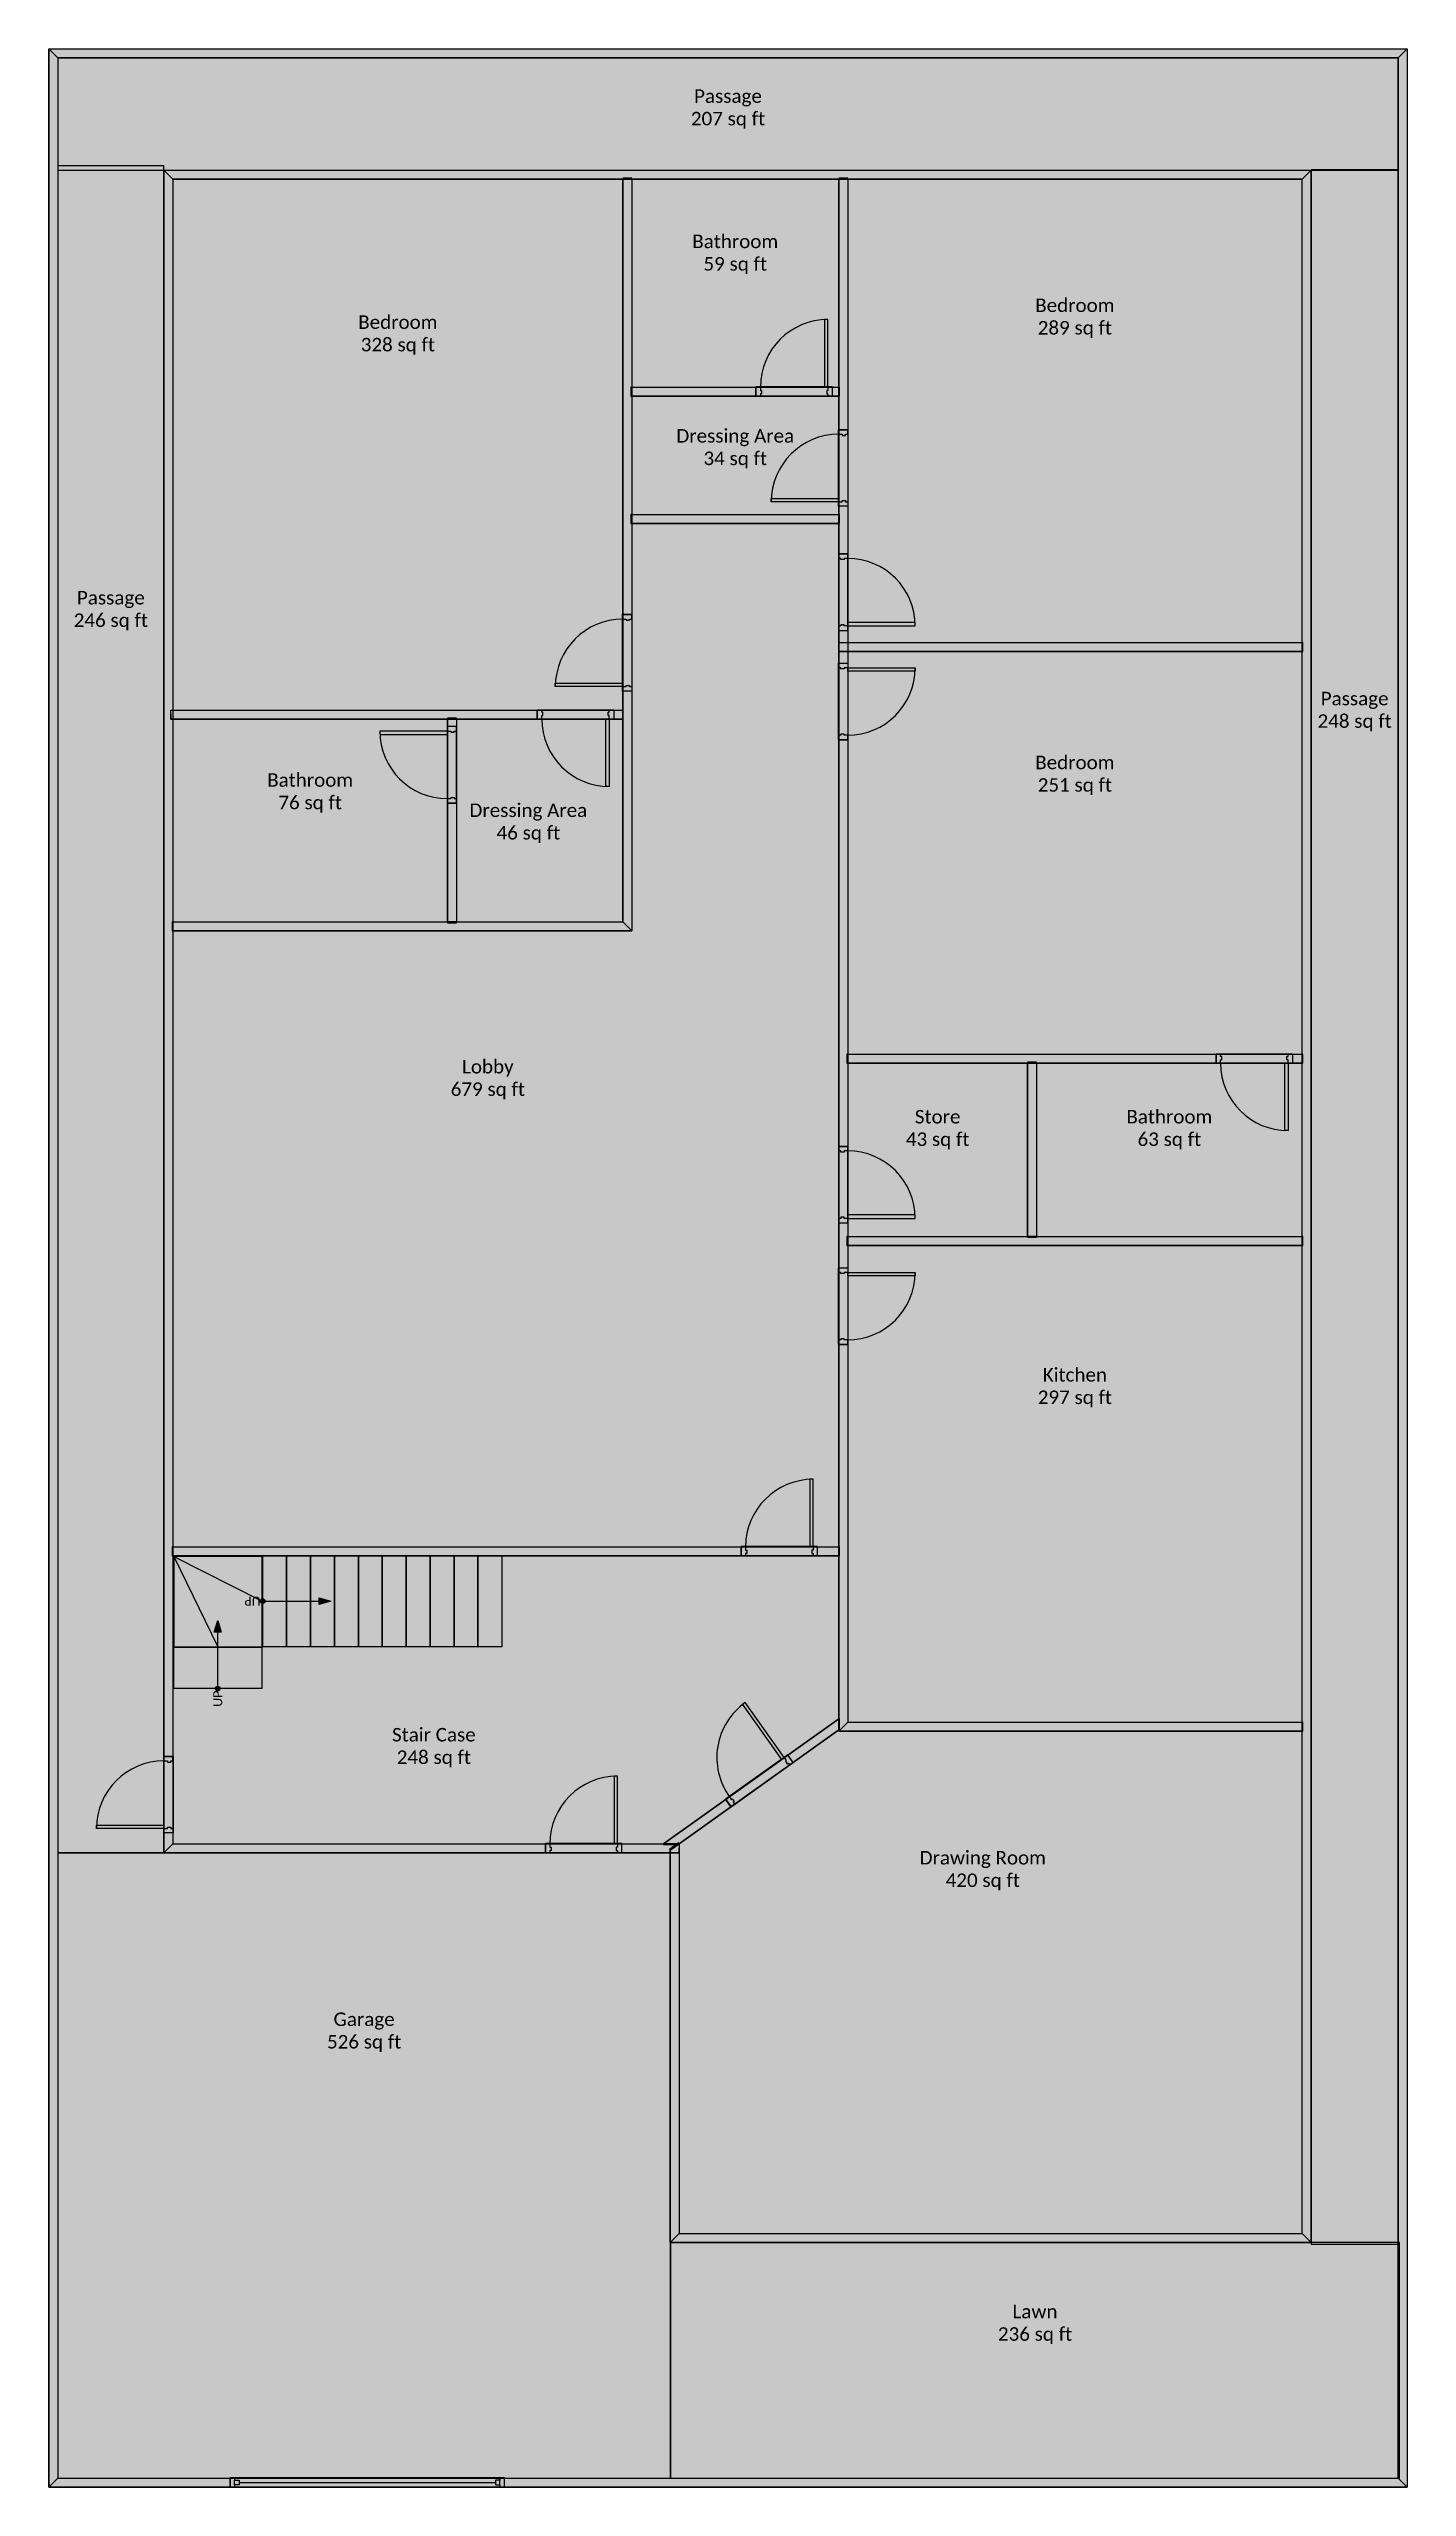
# Model space of a CAD drawing. Extents: x 0 to 50.4, y 0.2 to 90.5.
import ezdxf

# ---------------------------------------------------------------- set-up
doc = ezdxf.new("R2010")
doc.units = 0
doc.header["$MEASUREMENT"] = 0
for name, color, linetype in [('BUILDING_ENVELOPE', 7, 'CONTINUOUS'), ('LANDING', 7, 'CONTINUOUS'), ('SPACE', 7, 'CONTINUOUS'), ('STAIR', 7, 'CONTINUOUS')]:
    doc.layers.add(name, color=color, linetype=linetype)
doc.styles.get("Standard").update_dxf_attribs({"font": 'txt.shx'})

msp = doc.modelspace()

# ---------------------------------------------------------------- hatches: boundary and pattern name
at = {"layer": 'BUILDING_ENVELOPE'}
for points in [[(0.357, 90.167), (0.357, 0.5), (0.024, 0.167), (0.024, 90.5)], [(0.024, 90.5), (50.357, 90.5), (50.024, 90.167), (0.357, 90.167)], [(50.357, 90.5), (50.357, 0.167), (50.024, 0.5), (50.024, 90.167)], [(4.625, 85.668), (4.625, 24.001), (4.292, 23.668), (4.292, 86.001)], [(4.292, 86.001), (46.792, 86.001), (46.458, 85.668), (4.625, 85.668)], [(46.458, 9.564), (46.458, 85.668), (46.792, 86.001), (46.792, 9.23)], [(21.292, 85.668), (21.625, 85.668), (21.625, 85.701), (21.292, 85.701)], [(21.625, 85.668), (21.625, 57.818), (21.292, 58.151), (21.292, 85.668)], [(29.292, 85.668), (29.625, 85.668), (29.625, 85.701), (29.292, 85.701)], [(29.625, 85.668), (29.625, 28.501), (29.292, 28.168), (29.292, 85.668)], [(28.767, 80.468), (28.767, 77.968), (28.892, 77.968), (28.892, 80.468)], [(21.625, 77.635), (21.625, 77.968), (21.592, 77.968), (21.592, 77.635)], [(21.625, 77.968), (29.292, 77.968), (29.292, 77.635), (21.625, 77.635)], [(29.292, 77.968), (29.292, 77.635), (29.325, 77.635), (29.325, 77.968)], [(21.625, 72.918), (21.625, 73.251), (21.592, 73.251), (21.592, 72.918)], [(21.625, 73.251), (29.292, 73.251), (29.292, 72.918), (21.625, 72.918)], [(26.792, 73.843), (29.292, 73.843), (29.292, 73.718), (26.792, 73.718)], [(29.292, 73.251), (29.292, 72.918), (29.325, 72.918), (29.325, 73.251)], [(32.125, 69.243), (29.625, 69.243), (29.625, 69.118), (32.125, 69.118)], [(29.292, 68.501), (46.458, 68.501), (46.458, 68.168), (29.292, 68.168), (29.292, 68.335)], [(46.458, 68.501), (46.458, 68.168), (46.492, 68.168), (46.492, 68.501)], [(18.792, 66.993), (21.292, 66.993), (21.292, 66.868), (18.792, 66.868)], [(32.125, 67.443), (29.625, 67.443), (29.625, 67.568), (32.125, 67.568)], [(4.542, 66.001), (21.292, 66.001), (21.292, 65.835), (21.292, 65.668), (4.542, 65.668), (4.542, 65.835)], [(12.292, 65.093), (14.792, 65.093), (14.792, 65.218), (12.292, 65.218)], [(14.792, 65.668), (15.125, 65.668), (15.125, 65.701), (14.792, 65.701)], [(15.125, 65.668), (15.125, 58.151), (14.792, 58.151), (14.792, 65.668)], [(20.667, 63.168), (20.667, 65.668), (20.792, 65.668), (20.792, 63.168)], [(4.625, 57.818), (4.625, 58.151), (4.592, 58.151), (4.592, 57.818)], [(4.625, 58.151), (21.292, 58.151), (21.625, 57.818), (4.625, 57.818)], [(15.125, 58.151), (14.792, 58.151), (14.792, 58.118), (15.125, 58.118)], [(29.625, 52.918), (29.625, 53.251), (29.592, 53.251), (29.592, 52.918)], [(29.625, 53.251), (46.458, 53.251), (46.458, 52.918), (29.625, 52.918)], [(36.292, 52.918), (36.625, 52.918), (36.625, 52.951), (36.292, 52.951)], [(36.625, 52.918), (36.625, 46.501), (36.292, 46.501), (36.292, 52.918)], [(45.817, 50.418), (45.817, 52.918), (45.942, 52.918), (45.942, 50.418)], [(46.458, 53.251), (46.458, 52.918), (46.492, 52.918), (46.492, 53.251)], [(32.125, 47.293), (29.625, 47.293), (29.625, 47.168), (32.125, 47.168)], [(29.625, 46.168), (29.625, 46.501), (29.592, 46.501), (29.592, 46.168)], [(29.625, 46.501), (46.458, 46.501), (46.458, 46.168), (29.625, 46.168)], [(36.625, 46.501), (36.292, 46.501), (36.292, 46.468), (36.625, 46.468)], [(46.458, 46.501), (46.458, 46.168), (46.492, 46.168), (46.492, 46.501)], [(32.125, 45.043), (29.625, 45.043), (29.625, 45.168), (32.125, 45.168)], [(28.217, 37.501), (28.217, 35.001), (28.342, 35.001), (28.342, 37.501)], [(4.625, 34.668), (4.625, 35.001), (4.592, 35.001), (4.592, 34.668)], [(4.625, 35.001), (29.292, 35.001), (29.292, 34.668), (4.625, 34.668)], [(29.292, 35.001), (29.292, 34.668), (29.325, 34.668), (29.325, 35.001)], [(25.724, 29.153), (27.175, 27.117), (27.277, 27.19), (25.826, 29.226)], [(22.801, 24.001), (29.292, 28.625), (29.292, 28.216), (23.376, 24.001)], [(29.292, 28.625), (29.292, 28.216), (29.325, 28.216), (29.325, 28.625)], [(29.625, 28.501), (46.458, 28.501), (46.458, 28.168), (29.292, 28.168)], [(46.458, 28.501), (46.458, 28.168), (46.492, 28.168), (46.492, 28.501)], [(20.967, 26.501), (20.967, 24.001), (21.092, 24.001), (21.092, 26.501)], [(1.792, 24.693), (4.292, 24.693), (4.292, 24.568), (1.792, 24.568)], [(4.625, 24.001), (23.375, 24.001), (23.375, 23.835), (23.375, 23.668), (4.292, 23.668)], [(23.376, 24.001), (22.801, 24.001), (22.801, 23.968), (23.376, 23.968)], [(23.042, 23.764), (23.375, 24.001), (23.356, 24.028), (23.022, 23.791)], [(23.375, 24.001), (23.375, 9.564), (23.042, 9.23), (23.042, 23.764)], [(23.375, 9.564), (46.458, 9.564), (46.792, 9.23), (23.042, 9.23)], [(0.357, 0.5), (50.024, 0.5), (50.357, 0.167), (0.024, 0.167)]]:
    msp.add_hatch(color=7, dxfattribs=at).paths.add_polyline_path(points)
h = msp.add_hatch(color=7, dxfattribs=at)
h.paths.add_polyline_path([(29.058, 77.635), (29.058, 77.968), (28.892, 77.968), (28.892, 77.843), (28.892, 77.718), (28.892, 77.635)])
h.paths.add_polyline_path([(26.225, 77.635), (26.225, 77.968), (26.392, 77.968), (26.392, 77.843), (26.392, 77.718), (26.392, 77.635)])
h = msp.add_hatch(color=7, dxfattribs=at)
h.paths.add_polyline_path([(28.892, 77.843), (28.85, 77.843), (28.85, 77.718), (28.892, 77.718)])
h.paths.add_polyline_path([(26.392, 77.843), (26.433, 77.843), (26.433, 77.718), (26.392, 77.718)])
h = msp.add_hatch(color=7, dxfattribs=at)
h.paths.add_polyline_path([(29.625, 73.551), (29.292, 73.551), (29.292, 73.718), (29.417, 73.718), (29.542, 73.718), (29.625, 73.718)])
h.paths.add_polyline_path([(29.625, 76.385), (29.292, 76.385), (29.292, 76.218), (29.417, 76.218), (29.542, 76.218), (29.625, 76.218)])
h = msp.add_hatch(color=7, dxfattribs=at)
h.paths.add_polyline_path([(29.417, 73.718), (29.417, 73.76), (29.542, 73.76), (29.542, 73.718)])
h.paths.add_polyline_path([(29.417, 76.218), (29.417, 76.176), (29.542, 76.176), (29.542, 76.218)])
h = msp.add_hatch(color=7, dxfattribs=at)
h.paths.add_polyline_path([(29.292, 68.951), (29.625, 68.951), (29.625, 69.118), (29.5, 69.118), (29.375, 69.118), (29.292, 69.118)])
h.paths.add_polyline_path([(29.292, 71.785), (29.625, 71.785), (29.625, 71.618), (29.5, 71.618), (29.375, 71.618), (29.292, 71.618)])
h = msp.add_hatch(color=7, dxfattribs=at)
h.paths.add_polyline_path([(29.5, 69.118), (29.5, 69.16), (29.375, 69.16), (29.375, 69.118)])
h.paths.add_polyline_path([(29.5, 71.618), (29.5, 71.576), (29.375, 71.576), (29.375, 71.618)])
h = msp.add_hatch(color=7, dxfattribs=at)
h.paths.add_polyline_path([(21.625, 66.701), (21.292, 66.701), (21.292, 66.868), (21.417, 66.868), (21.542, 66.868), (21.625, 66.868)])
h.paths.add_polyline_path([(21.625, 69.535), (21.292, 69.535), (21.292, 69.368), (21.417, 69.368), (21.542, 69.368), (21.625, 69.368)])
h = msp.add_hatch(color=7, dxfattribs=at)
h.paths.add_polyline_path([(21.417, 66.868), (21.417, 66.91), (21.542, 66.91), (21.542, 66.868)])
h.paths.add_polyline_path([(21.417, 69.368), (21.417, 69.326), (21.542, 69.326), (21.542, 69.368)])
h = msp.add_hatch(color=7, dxfattribs=at)
h.paths.add_polyline_path([(29.292, 67.735), (29.625, 67.735), (29.625, 67.568), (29.5, 67.568), (29.375, 67.568), (29.292, 67.568)])
h.paths.add_polyline_path([(29.292, 64.901), (29.625, 64.901), (29.625, 65.068), (29.5, 65.068), (29.375, 65.068), (29.292, 65.068)])
h = msp.add_hatch(color=7, dxfattribs=at)
h.paths.add_polyline_path([(29.5, 67.568), (29.5, 67.526), (29.375, 67.526), (29.375, 67.568)])
h.paths.add_polyline_path([(29.5, 65.068), (29.5, 65.11), (29.375, 65.11), (29.375, 65.068)])
h = msp.add_hatch(color=7, dxfattribs=at)
h.paths.add_polyline_path([(20.958, 66.001), (20.958, 65.668), (20.792, 65.668), (20.792, 65.793), (20.792, 65.918), (20.792, 66.001)])
h.paths.add_polyline_path([(18.125, 66.001), (18.125, 65.668), (18.292, 65.668), (18.292, 65.793), (18.292, 65.918), (18.292, 66.001)])
h = msp.add_hatch(color=7, dxfattribs=at)
h.paths.add_polyline_path([(15.125, 65.385), (14.792, 65.385), (14.792, 65.218), (14.917, 65.218), (15.042, 65.218), (15.125, 65.218)])
h.paths.add_polyline_path([(15.125, 62.551), (14.792, 62.551), (14.792, 62.718), (14.917, 62.718), (15.042, 62.718), (15.125, 62.718)])
h = msp.add_hatch(color=7, dxfattribs=at)
h.paths.add_polyline_path([(14.917, 65.218), (14.917, 65.176), (15.042, 65.176), (15.042, 65.218)])
h.paths.add_polyline_path([(14.917, 62.718), (14.917, 62.76), (15.042, 62.76), (15.042, 62.718)])
h = msp.add_hatch(color=7, dxfattribs=at)
h.paths.add_polyline_path([(20.792, 65.793), (20.75, 65.793), (20.75, 65.918), (20.792, 65.918)])
h.paths.add_polyline_path([(18.292, 65.793), (18.333, 65.793), (18.333, 65.918), (18.292, 65.918)])
h = msp.add_hatch(color=7, dxfattribs=at)
h.paths.add_polyline_path([(46.108, 53.251), (46.108, 52.918), (45.942, 52.918), (45.942, 53.043), (45.942, 53.168), (45.942, 53.251)])
h.paths.add_polyline_path([(43.275, 53.251), (43.275, 52.918), (43.442, 52.918), (43.442, 53.043), (43.442, 53.168), (43.442, 53.251)])
h = msp.add_hatch(color=7, dxfattribs=at)
h.paths.add_polyline_path([(45.942, 53.043), (45.9, 53.043), (45.9, 53.168), (45.942, 53.168)])
h.paths.add_polyline_path([(43.442, 53.043), (43.483, 53.043), (43.483, 53.168), (43.442, 53.168)])
h = msp.add_hatch(color=7, dxfattribs=at)
h.paths.add_polyline_path([(29.292, 47.001), (29.625, 47.001), (29.625, 47.168), (29.5, 47.168), (29.375, 47.168), (29.292, 47.168)])
h.paths.add_polyline_path([(29.292, 49.835), (29.625, 49.835), (29.625, 49.668), (29.5, 49.668), (29.375, 49.668), (29.292, 49.668)])
h = msp.add_hatch(color=7, dxfattribs=at)
h.paths.add_polyline_path([(29.5, 47.168), (29.5, 47.21), (29.375, 47.21), (29.375, 47.168)])
h.paths.add_polyline_path([(29.5, 49.668), (29.5, 49.626), (29.375, 49.626), (29.375, 49.668)])
h = msp.add_hatch(color=7, dxfattribs=at)
h.paths.add_polyline_path([(29.292, 45.335), (29.625, 45.335), (29.625, 45.168), (29.5, 45.168), (29.375, 45.168), (29.292, 45.168)])
h.paths.add_polyline_path([(29.292, 42.501), (29.625, 42.501), (29.625, 42.668), (29.5, 42.668), (29.375, 42.668), (29.292, 42.668)])
h = msp.add_hatch(color=7, dxfattribs=at)
h.paths.add_polyline_path([(29.5, 45.168), (29.5, 45.126), (29.375, 45.126), (29.375, 45.168)])
h.paths.add_polyline_path([(29.5, 42.668), (29.5, 42.71), (29.375, 42.71), (29.375, 42.668)])
h = msp.add_hatch(color=134, dxfattribs=at)
h.paths.add_polyline_path([(7.952, 34.681), (8.837, 34.681), (8.837, 31.293), (7.952, 31.293)])
h.paths.add_polyline_path([(8.837, 34.681), (9.723, 34.681), (9.723, 31.293), (8.837, 31.293)])
h.paths.add_polyline_path([(9.723, 34.681), (10.609, 34.681), (10.609, 31.293), (9.723, 31.293)])
h.paths.add_polyline_path([(10.609, 34.681), (11.495, 34.681), (11.495, 31.293), (10.609, 31.293)])
h.paths.add_polyline_path([(11.495, 34.681), (12.381, 34.681), (12.381, 31.293), (11.495, 31.293)])
h.paths.add_polyline_path([(12.381, 34.681), (13.267, 34.681), (13.267, 31.293), (12.381, 31.293)])
h.paths.add_polyline_path([(13.267, 34.681), (14.153, 34.681), (14.153, 31.293), (13.267, 31.293)])
h.paths.add_polyline_path([(14.153, 34.681), (15.039, 34.681), (15.039, 31.293), (14.153, 31.293)])
h.paths.add_polyline_path([(15.039, 34.681), (15.924, 34.681), (15.924, 31.293), (15.039, 31.293)])
h.paths.add_polyline_path([(15.924, 34.681), (16.81, 34.681), (16.81, 31.293), (15.924, 31.293)])
edge = h.paths.add_edge_path(flags=0)
edge = h.paths.add_edge_path(flags=0)
edge = h.paths.add_edge_path(flags=0)
edge = h.paths.add_edge_path(flags=0)
edge = h.paths.add_edge_path(flags=0)
edge = h.paths.add_edge_path(flags=0)
edge = h.paths.add_edge_path(flags=0)
edge = h.paths.add_edge_path(flags=0)
edge = h.paths.add_edge_path(flags=0)
edge = h.paths.add_edge_path(flags=0)
edge = h.paths.add_edge_path(flags=0)
edge = h.paths.add_edge_path(flags=0)
edge = h.paths.add_edge_path(flags=0)
edge = h.paths.add_edge_path(flags=0)
edge = h.paths.add_edge_path(flags=0)
edge = h.paths.add_edge_path(flags=0)
edge = h.paths.add_edge_path(flags=0)
edge = h.paths.add_edge_path(flags=0)
edge = h.paths.add_edge_path(flags=0)
edge = h.paths.add_edge_path(flags=0)
edge = h.paths.add_edge_path(flags=0)
edge = h.paths.add_edge_path(flags=0)
edge = h.paths.add_edge_path(flags=0)
h = msp.add_hatch(color=7, dxfattribs=at)
h.paths.add_polyline_path([(28.508, 34.668), (28.508, 35.001), (28.342, 35.001), (28.342, 34.876), (28.342, 34.751), (28.342, 34.668)])
h.paths.add_polyline_path([(25.675, 34.668), (25.675, 35.001), (25.842, 35.001), (25.842, 34.876), (25.842, 34.751), (25.842, 34.668)])
h = msp.add_hatch(color=7, dxfattribs=at)
h.paths.add_polyline_path([(28.342, 34.876), (28.3, 34.876), (28.3, 34.751), (28.342, 34.751)])
h.paths.add_polyline_path([(25.842, 34.876), (25.883, 34.876), (25.883, 34.751), (25.842, 34.751)])
h = msp.add_hatch(color=134, dxfattribs=at)
h.paths.add_polyline_path([(4.652, 29.748), (4.652, 31.278), (7.917, 31.278), (7.917, 29.748)])
edge = h.paths.add_edge_path(flags=0)
edge = h.paths.add_edge_path(flags=0)
edge = h.paths.add_edge_path(flags=0)
edge = h.paths.add_edge_path(flags=0)
edge = h.paths.add_edge_path(flags=0)
edge = h.paths.add_edge_path(flags=0)
edge = h.paths.add_edge_path(flags=0)
edge = h.paths.add_edge_path(flags=0)
edge = h.paths.add_edge_path(flags=0)
edge = h.paths.add_edge_path(flags=0)
edge = h.paths.add_edge_path(flags=0)
edge = h.paths.add_edge_path(flags=0)
edge = h.paths.add_edge_path(flags=0)
edge = h.paths.add_edge_path(flags=0)
edge = h.paths.add_edge_path(flags=0)
edge = h.paths.add_edge_path(flags=0)
edge = h.paths.add_edge_path(flags=0)
edge = h.paths.add_edge_path(flags=0)
edge = h.paths.add_edge_path(flags=0)
edge = h.paths.add_edge_path(flags=0)
edge = h.paths.add_edge_path(flags=0)
edge = h.paths.add_edge_path(flags=0)
edge = h.paths.add_edge_path(flags=0)
edge = h.paths.add_edge_path(flags=0)
edge = h.paths.add_edge_path(flags=0)
edge = h.paths.add_edge_path(flags=0)
edge = h.paths.add_edge_path(flags=0)
edge = h.paths.add_edge_path(flags=0)
edge = h.paths.add_edge_path(flags=0)
edge = h.paths.add_edge_path(flags=0)
edge = h.paths.add_edge_path(flags=0)
edge = h.paths.add_edge_path(flags=0)
h = msp.add_hatch(color=7, dxfattribs=at)
h.paths.add_polyline_path([(4.625, 24.401), (4.292, 24.401), (4.292, 24.568), (4.417, 24.568), (4.542, 24.568), (4.625, 24.568)])
h.paths.add_polyline_path([(4.625, 27.235), (4.292, 27.235), (4.292, 27.068), (4.417, 27.068), (4.542, 27.068), (4.625, 27.068)])
h = msp.add_hatch(color=7, dxfattribs=at)
h.paths.add_polyline_path([(27.606, 27.015), (27.412, 27.286), (27.277, 27.19), (27.349, 27.088), (27.422, 26.986), (27.47, 26.918)])
h.paths.add_polyline_path([(25.298, 25.371), (25.105, 25.643), (25.24, 25.739), (25.313, 25.637), (25.386, 25.536), (25.434, 25.468)])
h = msp.add_hatch(color=7, dxfattribs=at)
h.paths.add_polyline_path([(4.417, 24.568), (4.417, 24.61), (4.542, 24.61), (4.542, 24.568)])
h.paths.add_polyline_path([(4.417, 27.068), (4.417, 27.026), (4.542, 27.026), (4.542, 27.068)])
h = msp.add_hatch(color=7, dxfattribs=at)
h.paths.add_polyline_path([(27.349, 27.088), (27.315, 27.064), (27.388, 26.962), (27.422, 26.986)])
h.paths.add_polyline_path([(25.313, 25.637), (25.347, 25.662), (25.419, 25.56), (25.386, 25.536)])
h = msp.add_hatch(color=7, dxfattribs=at)
h.paths.add_polyline_path([(21.258, 23.668), (21.258, 24.001), (21.092, 24.001), (21.092, 23.876), (21.092, 23.751), (21.092, 23.668)])
h.paths.add_polyline_path([(18.425, 23.668), (18.425, 24.001), (18.592, 24.001), (18.592, 23.876), (18.592, 23.751), (18.592, 23.668)])
h = msp.add_hatch(color=7, dxfattribs=at)
h.paths.add_polyline_path([(21.092, 23.876), (21.05, 23.876), (21.05, 23.751), (21.092, 23.751)])
h.paths.add_polyline_path([(18.592, 23.876), (18.633, 23.876), (18.633, 23.751), (18.592, 23.751)])
at = {"layer": 'LANDING'}
msp.add_hatch(color=134, dxfattribs=at).paths.add_polyline_path([(4.659, 34.644), (4.659, 31.3), (7.935, 31.3), (7.935, 34.644)])
at = {"layer": 'SPACE'}
for color, points in [(54, [(50.024, 86.001), (50.024, 90.167), (0.357, 90.167), (0.357, 86.001)]), (54, [(4.292, 86.168), (0.357, 86.168), (0.357, 23.668), (4.292, 23.668), (4.292, 86.168)]), (54, [(46.792, 86.018), (46.792, 9.168), (50.024, 9.168), (50.024, 86.018), (46.792, 86.018)]), (10, [(4.625, 85.668), (4.625, 66.001), (21.292, 66.001), (21.292, 85.668), (4.625, 85.668)]), (5, [(29.292, 77.968), (29.292, 85.668), (21.625, 85.668), (21.625, 77.968), (29.292, 77.968)]), (10, [(29.625, 85.668), (29.625, 68.501), (46.458, 68.501), (46.458, 85.668)]), (11, [(29.292, 77.635), (21.625, 77.635), (21.625, 73.251), (29.292, 73.251), (29.292, 77.635)]), (6, [(29.292, 35.001), (29.292, 68.168), (29.292, 68.335), (29.292, 68.501), (29.292, 72.918), (21.625, 72.918), (21.625, 57.818), (4.625, 57.818), (4.625, 35.001), (29.292, 35.001)]), (10, [(46.458, 53.251), (46.458, 68.168), (29.625, 68.168), (29.625, 53.251), (46.458, 53.251)]), (5, [(14.792, 58.151), (14.792, 65.668), (4.625, 65.668), (4.625, 58.151)]), (11, [(15.125, 58.151), (21.292, 58.151), (21.292, 65.668), (15.125, 65.668)]), (214, [(36.292, 46.501), (36.292, 52.918), (29.625, 52.918), (29.625, 46.501)]), (5, [(36.625, 46.501), (46.458, 46.501), (46.458, 52.918), (36.625, 52.918)]), (40, [(46.458, 28.501), (46.458, 46.168), (29.625, 46.168), (29.625, 28.501), (46.458, 28.501)]), (190, [(29.292, 28.625), (29.292, 34.668), (4.625, 34.668), (4.625, 24.001), (22.801, 24.001), (29.292, 28.625)]), (94, [(46.458, 9.564), (46.458, 28.168), (29.292, 28.168), (29.292, 28.216), (29.292, 28.625), (22.801, 24.001), (23.375, 24.001), (23.375, 24.001), (23.375, 23.835), (23.375, 23.668), (23.375, 9.564), (46.458, 9.564)]), (22, [(4.292, 23.668), (0.357, 23.668), (0.357, 0.5), (23.058, 0.5), (23.058, 9.23), (23.042, 9.23), (23.042, 23.668), (4.292, 23.668)]), (111, [(50.074, 9.23), (46.796, 9.23), (23.058, 9.23), (23.058, 0.5), (50.074, 0.5)])]:
    msp.add_hatch(color=color, dxfattribs=at).paths.add_polyline_path(points)
at = {"layer": 'STAIR'}
h = msp.add_hatch(color=134, dxfattribs=at)
edge = h.paths.add_edge_path()
edge.add_arc((7.952, 32.987), 0.0868, 0, 360)
for points in [[(10.047, 32.86), (10.047, 33.114), (10.473, 32.984)], [(6.412, 31.843), (6.157, 31.843), (6.287, 32.269)]]:
    msp.add_hatch(color=134, dxfattribs=at).paths.add_polyline_path(points)
h = msp.add_hatch(color=134, dxfattribs=at)
edge = h.paths.add_edge_path()
edge.add_arc((6.284, 29.748), 0.0868, 0, 360)

# ---------------------------------------------------------------- linework, layer by layer
at = {"layer": 'BUILDING_ENVELOPE', "color": 7, "linetype": 'CONTINUOUS'}
for p, q in [((0.024, 90.5), (0.024, 0.167)), ((0.024, 90.5), (50.357, 90.5)), ((50.357, 90.5), (50.357, 0.167)), ((0.357, 90.167), (0.357, 0.5)), ((0.357, 90.167), (50.024, 90.167)), ((50.024, 90.167), (50.024, 0.5)), ((4.292, 86.001), (4.292, 23.668)), ((4.292, 86.001), (46.792, 86.001)), ((46.792, 9.23), (46.792, 86.001)), ((4.625, 85.668), (4.625, 24.001)), ((4.625, 85.668), (46.458, 85.668)), ((21.292, 85.668), (21.292, 58.151)), ((21.625, 85.668), (21.625, 57.818)), ((29.292, 85.668), (29.292, 28.168)), ((29.625, 85.668), (29.625, 28.501)), ((46.458, 9.564), (46.458, 85.668)), ((21.625, 77.968), (29.292, 77.968)), ((26.225, 77.635), (26.225, 77.968)), ((26.225, 77.968), (26.392, 77.968)), ((26.225, 77.635), (26.225, 77.968)), ((26.392, 77.968), (26.392, 77.843)), ((26.392, 77.843), (26.433, 77.843)), ((26.392, 77.718), (26.392, 77.635)), ((26.433, 77.718), (26.392, 77.718)), ((26.433, 77.843), (26.433, 77.718)), ((28.892, 77.843), (28.85, 77.843)), ((28.85, 77.843), (28.85, 77.718)), ((28.85, 77.718), (28.892, 77.718)), ((29.058, 77.968), (28.892, 77.968)), ((28.892, 77.968), (28.892, 77.843)), ((28.892, 77.718), (28.892, 77.635)), ((29.058, 77.635), (29.058, 77.968)), ((29.058, 77.635), (29.058, 77.968)), ((21.625, 77.635), (29.292, 77.635)), ((26.392, 77.635), (26.225, 77.635)), ((28.892, 77.635), (29.058, 77.635)), ((29.625, 76.385), (29.292, 76.385)), ((29.292, 76.385), (29.292, 76.218)), ((29.625, 76.385), (29.292, 76.385)), ((29.292, 76.218), (29.417, 76.218)), ((29.417, 76.218), (29.417, 76.176)), ((29.417, 76.176), (29.542, 76.176)), ((29.542, 76.218), (29.625, 76.218)), ((29.542, 76.176), (29.542, 76.218)), ((29.625, 76.218), (29.625, 76.385)), ((21.625, 73.251), (29.292, 73.251)), ((29.292, 73.551), (29.292, 73.718)), ((29.292, 73.718), (29.417, 73.718)), ((29.625, 73.551), (29.292, 73.551)), ((29.625, 73.551), (29.292, 73.551)), ((29.417, 73.718), (29.417, 73.76)), ((29.417, 73.76), (29.542, 73.76)), ((29.542, 73.76), (29.542, 73.718)), ((29.542, 73.718), (29.625, 73.718)), ((29.625, 73.718), (29.625, 73.551)), ((21.625, 72.918), (29.292, 72.918)), ((29.292, 71.785), (29.625, 71.785)), ((29.292, 71.618), (29.292, 71.785)), ((29.292, 71.785), (29.625, 71.785)), ((29.375, 71.618), (29.292, 71.618)), ((29.375, 71.576), (29.375, 71.618)), ((29.5, 71.576), (29.375, 71.576)), ((29.625, 71.618), (29.5, 71.618)), ((29.5, 71.618), (29.5, 71.576)), ((29.625, 71.785), (29.625, 71.618)), ((21.625, 69.535), (21.292, 69.535)), ((21.292, 69.535), (21.292, 69.368)), ((21.625, 69.535), (21.292, 69.535)), ((21.292, 69.368), (21.417, 69.368)), ((21.417, 69.368), (21.417, 69.326)), ((21.417, 69.326), (21.542, 69.326)), ((21.542, 69.368), (21.625, 69.368)), ((21.542, 69.326), (21.542, 69.368)), ((21.625, 69.368), (21.625, 69.535)), ((29.375, 69.118), (29.292, 69.118)), ((29.292, 69.118), (29.292, 68.951)), ((29.292, 68.951), (29.625, 68.951)), ((29.292, 68.951), (29.625, 68.951)), ((29.5, 69.16), (29.375, 69.16)), ((29.375, 69.16), (29.375, 69.118)), ((29.5, 69.118), (29.5, 69.16)), ((29.625, 69.118), (29.5, 69.118)), ((29.625, 68.951), (29.625, 69.118)), ((21.292, 66.701), (21.292, 66.868)), ((21.292, 66.868), (21.417, 66.868)), ((21.417, 66.868), (21.417, 66.91)), ((21.417, 66.91), (21.542, 66.91)), ((21.542, 66.91), (21.542, 66.868)), ((21.542, 66.868), (21.625, 66.868)), ((21.625, 66.868), (21.625, 66.701)), ((29.292, 67.735), (29.625, 67.735)), ((29.292, 67.568), (29.292, 67.735)), ((29.292, 67.735), (29.625, 67.735)), ((29.375, 67.568), (29.292, 67.568)), ((29.375, 67.526), (29.375, 67.568)), ((29.5, 67.526), (29.375, 67.526)), ((29.625, 67.568), (29.5, 67.568)), ((29.5, 67.568), (29.5, 67.526)), ((29.625, 67.735), (29.625, 67.568)), ((18.125, 66.001), (18.125, 65.668)), ((18.292, 66.001), (18.125, 66.001)), ((18.125, 66.001), (18.125, 65.668)), ((18.292, 65.918), (18.292, 66.001)), ((20.792, 65.918), (20.792, 66.001)), ((20.792, 66.001), (20.958, 66.001)), ((20.958, 66.001), (20.958, 65.668)), ((20.958, 66.001), (20.958, 65.668)), ((21.625, 66.701), (21.292, 66.701)), ((21.625, 66.701), (21.292, 66.701)), ((14.792, 65.668), (14.792, 58.151)), ((15.125, 65.385), (14.792, 65.385)), ((14.792, 65.385), (14.792, 65.218)), ((15.125, 65.385), (14.792, 65.385)), ((14.792, 65.218), (14.917, 65.218)), ((14.917, 65.218), (14.917, 65.176)), ((14.917, 65.176), (15.042, 65.176)), ((15.042, 65.218), (15.125, 65.218)), ((15.042, 65.176), (15.042, 65.218)), ((15.125, 65.668), (15.125, 58.151)), ((15.125, 65.218), (15.125, 65.385)), ((18.125, 65.668), (18.292, 65.668)), ((18.333, 65.918), (18.292, 65.918)), ((18.292, 65.668), (18.292, 65.793)), ((18.292, 65.793), (18.333, 65.793)), ((18.333, 65.793), (18.333, 65.918)), ((20.75, 65.793), (20.75, 65.918)), ((20.75, 65.918), (20.792, 65.918)), ((20.792, 65.793), (20.75, 65.793)), ((20.792, 65.668), (20.792, 65.793)), ((20.958, 65.668), (20.792, 65.668)), ((29.375, 65.068), (29.292, 65.068)), ((29.292, 65.068), (29.292, 64.901)), ((29.5, 65.11), (29.375, 65.11)), ((29.375, 65.11), (29.375, 65.068)), ((29.5, 65.068), (29.5, 65.11)), ((29.625, 65.068), (29.5, 65.068)), ((29.625, 64.901), (29.625, 65.068)), ((29.292, 64.901), (29.625, 64.901)), ((29.292, 64.901), (29.625, 64.901)), ((14.792, 62.551), (14.792, 62.718)), ((14.792, 62.718), (14.917, 62.718)), ((15.125, 62.551), (14.792, 62.551)), ((15.125, 62.551), (14.792, 62.551)), ((14.917, 62.718), (14.917, 62.76)), ((14.917, 62.76), (15.042, 62.76)), ((15.042, 62.76), (15.042, 62.718)), ((15.042, 62.718), (15.125, 62.718)), ((15.125, 62.718), (15.125, 62.551)), ((4.625, 58.151), (21.292, 58.151)), ((4.625, 57.818), (21.625, 57.818)), ((29.625, 53.251), (46.458, 53.251)), ((29.625, 52.918), (46.458, 52.918)), ((36.292, 52.918), (36.292, 46.501)), ((36.625, 52.918), (36.625, 46.501)), ((43.275, 53.251), (43.275, 52.918)), ((43.442, 53.251), (43.275, 53.251)), ((43.275, 53.251), (43.275, 52.918)), ((43.275, 52.918), (43.442, 52.918)), ((43.442, 53.168), (43.442, 53.251)), ((43.483, 53.168), (43.442, 53.168)), ((43.442, 52.918), (43.442, 53.043)), ((43.442, 53.043), (43.483, 53.043)), ((43.483, 53.043), (43.483, 53.168)), ((45.9, 53.043), (45.9, 53.168)), ((45.9, 53.168), (45.942, 53.168)), ((45.942, 53.043), (45.9, 53.043)), ((45.942, 53.168), (45.942, 53.251)), ((45.942, 53.251), (46.108, 53.251)), ((45.942, 52.918), (45.942, 53.043)), ((46.108, 52.918), (45.942, 52.918)), ((46.108, 53.251), (46.108, 52.918)), ((46.108, 53.251), (46.108, 52.918)), ((29.292, 49.835), (29.625, 49.835)), ((29.292, 49.668), (29.292, 49.835)), ((29.292, 49.835), (29.625, 49.835)), ((29.625, 49.835), (29.625, 49.668)), ((29.375, 49.668), (29.292, 49.668)), ((29.375, 49.626), (29.375, 49.668)), ((29.5, 49.626), (29.375, 49.626)), ((29.625, 49.668), (29.5, 49.668)), ((29.5, 49.668), (29.5, 49.626)), ((29.375, 47.168), (29.292, 47.168)), ((29.292, 47.168), (29.292, 47.001)), ((29.292, 47.001), (29.625, 47.001)), ((29.292, 47.001), (29.625, 47.001)), ((29.5, 47.21), (29.375, 47.21)), ((29.375, 47.21), (29.375, 47.168)), ((29.5, 47.168), (29.5, 47.21)), ((29.625, 47.168), (29.5, 47.168)), ((29.625, 47.001), (29.625, 47.168)), ((29.625, 46.501), (46.458, 46.501)), ((29.625, 46.168), (46.458, 46.168)), ((29.292, 45.335), (29.625, 45.335)), ((29.292, 45.168), (29.292, 45.335)), ((29.292, 45.335), (29.625, 45.335)), ((29.625, 45.335), (29.625, 45.168)), ((29.375, 45.168), (29.292, 45.168)), ((29.375, 45.126), (29.375, 45.168)), ((29.5, 45.126), (29.375, 45.126)), ((29.625, 45.168), (29.5, 45.168)), ((29.5, 45.168), (29.5, 45.126)), ((29.375, 42.668), (29.292, 42.668)), ((29.292, 42.668), (29.292, 42.501)), ((29.292, 42.501), (29.625, 42.501)), ((29.292, 42.501), (29.625, 42.501)), ((29.5, 42.71), (29.375, 42.71)), ((29.375, 42.71), (29.375, 42.668)), ((29.5, 42.668), (29.5, 42.71)), ((29.625, 42.668), (29.5, 42.668)), ((29.625, 42.501), (29.625, 42.668)), ((4.625, 35.001), (29.292, 35.001)), ((4.625, 34.668), (29.292, 34.668)), ((25.675, 34.668), (25.675, 35.001)), ((25.675, 35.001), (25.842, 35.001)), ((25.675, 34.668), (25.675, 35.001)), ((25.842, 34.668), (25.675, 34.668)), ((25.842, 35.001), (25.842, 34.876)), ((25.842, 34.876), (25.883, 34.876)), ((25.842, 34.751), (25.842, 34.668)), ((25.883, 34.751), (25.842, 34.751)), ((25.883, 34.876), (25.883, 34.751)), ((28.342, 34.876), (28.3, 34.876)), ((28.3, 34.876), (28.3, 34.751)), ((28.3, 34.751), (28.342, 34.751)), ((28.508, 35.001), (28.342, 35.001)), ((28.342, 35.001), (28.342, 34.876)), ((28.342, 34.751), (28.342, 34.668)), ((28.342, 34.668), (28.508, 34.668)), ((28.508, 34.668), (28.508, 35.001)), ((28.508, 34.668), (28.508, 35.001)), ((22.801, 24.001), (29.292, 28.625)), ((23.376, 24.001), (29.292, 28.216)), ((29.292, 28.168), (46.458, 28.168)), ((29.625, 28.501), (46.458, 28.501)), ((4.625, 27.235), (4.292, 27.235)), ((4.292, 27.235), (4.292, 27.068)), ((4.625, 27.235), (4.292, 27.235)), ((4.625, 27.068), (4.625, 27.235)), ((27.412, 27.286), (27.277, 27.19)), ((27.277, 27.19), (27.349, 27.088)), ((27.606, 27.015), (27.412, 27.286)), ((27.606, 27.015), (27.412, 27.286)), ((4.292, 27.068), (4.417, 27.068)), ((4.417, 27.068), (4.417, 27.026)), ((4.417, 27.026), (4.542, 27.026)), ((4.542, 27.068), (4.625, 27.068)), ((4.542, 27.026), (4.542, 27.068)), ((27.349, 27.088), (27.315, 27.064)), ((27.315, 27.064), (27.388, 26.962)), ((27.388, 26.962), (27.422, 26.986)), ((27.422, 26.986), (27.47, 26.918)), ((27.47, 26.918), (27.606, 27.015)), ((25.105, 25.643), (25.24, 25.739)), ((25.298, 25.371), (25.105, 25.643)), ((25.298, 25.371), (25.105, 25.643)), ((25.24, 25.739), (25.313, 25.637)), ((25.434, 25.468), (25.298, 25.371)), ((25.313, 25.637), (25.347, 25.662)), ((25.347, 25.662), (25.419, 25.56)), ((25.419, 25.56), (25.386, 25.536)), ((25.386, 25.536), (25.434, 25.468)), ((4.292, 24.401), (4.292, 24.568)), ((4.292, 24.568), (4.417, 24.568)), ((4.625, 24.401), (4.292, 24.401)), ((4.625, 24.401), (4.292, 24.401)), ((4.417, 24.568), (4.417, 24.61)), ((4.417, 24.61), (4.542, 24.61)), ((4.542, 24.61), (4.542, 24.568)), ((4.542, 24.568), (4.625, 24.568)), ((4.625, 24.568), (4.625, 24.401)), ((18.425, 23.668), (18.425, 24.001)), ((18.425, 24.001), (18.592, 24.001)), ((18.425, 23.668), (18.425, 24.001)), ((18.592, 23.668), (18.425, 23.668)), ((18.592, 24.001), (18.592, 23.876)), ((18.592, 23.876), (18.633, 23.876)), ((18.592, 23.751), (18.592, 23.668)), ((18.633, 23.751), (18.592, 23.751)), ((18.633, 23.876), (18.633, 23.751)), ((21.092, 23.876), (21.05, 23.876)), ((21.05, 23.876), (21.05, 23.751)), ((21.05, 23.751), (21.092, 23.751)), ((21.258, 24.001), (21.092, 24.001)), ((21.092, 24.001), (21.092, 23.876)), ((21.092, 23.751), (21.092, 23.668)), ((21.092, 23.668), (21.258, 23.668)), ((21.258, 23.668), (21.258, 24.001)), ((21.258, 23.668), (21.258, 24.001)), ((23.042, 23.764), (23.042, 9.23)), ((23.375, 24.001), (23.375, 9.564)), ((23.042, 9.23), (46.792, 9.23)), ((23.375, 9.564), (46.458, 9.564)), ((0.024, 0.167), (50.357, 0.167)), ((0.357, 0.5), (50.024, 0.5)), ((6.741, 0.167), (6.741, 0.5)), ((6.741, 0.5), (6.908, 0.5)), ((6.741, 0.167), (6.741, 0.5)), ((6.908, 0.167), (6.741, 0.167)), ((6.908, 0.5), (6.908, 0.417)), ((6.908, 0.25), (6.908, 0.167)), ((7.074, 0.333), (16.574, 0.333)), ((16.908, 0.5), (16.741, 0.5)), ((16.741, 0.5), (16.741, 0.417)), ((16.741, 0.25), (16.741, 0.167)), ((16.741, 0.167), (16.908, 0.167)), ((16.908, 0.167), (16.908, 0.5)), ((16.908, 0.167), (16.908, 0.5))]:
    msp.add_line(p, q, dxfattribs=at)
for points in [[(0.357, 90.167), (0.357, 0.5), (0.024, 0.167), (0.024, 90.5)], [(0.024, 90.5), (50.357, 90.5), (50.024, 90.167), (0.357, 90.167)], [(50.357, 90.5), (50.357, 0.167), (50.024, 0.5), (50.024, 90.167)], [(4.625, 85.668), (4.625, 24.001), (4.292, 23.668), (4.292, 86.001)], [(4.292, 86.001), (46.792, 86.001), (46.458, 85.668), (4.625, 85.668)], [(46.458, 9.564), (46.458, 85.668), (46.792, 86.001), (46.792, 9.23)], [(21.292, 85.668), (21.625, 85.668), (21.625, 85.701), (21.292, 85.701)], [(21.625, 85.668), (21.625, 57.818), (21.292, 58.151), (21.292, 85.668)], [(29.292, 85.668), (29.625, 85.668), (29.625, 85.701), (29.292, 85.701)], [(29.625, 85.668), (29.625, 28.501), (29.292, 28.168), (29.292, 85.668)], [(28.767, 80.468), (28.767, 77.968), (28.892, 77.968), (28.892, 80.468)], [(21.625, 77.635), (21.625, 77.968), (21.592, 77.968), (21.592, 77.635)], [(21.625, 77.968), (29.292, 77.968), (29.292, 77.635), (21.625, 77.635)], [(26.225, 77.627), (29.058, 77.627), (29.058, 77.976), (26.225, 77.976)], [(29.292, 77.968), (29.292, 77.635), (29.325, 77.635), (29.325, 77.968)], [(29.633, 76.385), (29.633, 73.551), (29.284, 73.551), (29.284, 76.385)], [(21.625, 72.918), (21.625, 73.251), (21.592, 73.251), (21.592, 72.918)], [(21.625, 73.251), (29.292, 73.251), (29.292, 72.918), (21.625, 72.918)], [(26.792, 73.843), (29.292, 73.843), (29.292, 73.718), (26.792, 73.718)], [(29.292, 73.251), (29.292, 72.918), (29.325, 72.918), (29.325, 73.251)], [(29.284, 71.785), (29.284, 68.951), (29.633, 68.951), (29.633, 71.785)], [(21.633, 69.535), (21.633, 66.701), (21.284, 66.701), (21.284, 69.535)], [(32.125, 69.243), (29.625, 69.243), (29.625, 69.118), (32.125, 69.118)], [(29.292, 68.501), (46.458, 68.501), (46.458, 68.168), (29.292, 68.168), (29.292, 68.335)], [(46.458, 68.501), (46.458, 68.168), (46.492, 68.168), (46.492, 68.501)], [(18.792, 66.993), (21.292, 66.993), (21.292, 66.868), (18.792, 66.868)], [(29.284, 64.901), (29.284, 67.735), (29.633, 67.735), (29.633, 64.901)], [(32.125, 67.443), (29.625, 67.443), (29.625, 67.568), (32.125, 67.568)], [(4.542, 66.001), (21.292, 66.001), (21.292, 65.835), (21.292, 65.668), (4.542, 65.668), (4.542, 65.835)], [(18.125, 66.009), (20.958, 66.009), (20.958, 65.66), (18.125, 65.66)], [(12.292, 65.093), (14.792, 65.093), (14.792, 65.218), (12.292, 65.218)], [(15.133, 62.551), (15.133, 65.385), (14.784, 65.385), (14.784, 62.551)], [(14.792, 65.668), (15.125, 65.668), (15.125, 65.701), (14.792, 65.701)], [(15.125, 65.668), (15.125, 58.151), (14.792, 58.151), (14.792, 65.668)], [(20.667, 63.168), (20.667, 65.668), (20.792, 65.668), (20.792, 63.168)], [(4.625, 57.818), (4.625, 58.151), (4.592, 58.151), (4.592, 57.818)], [(4.625, 58.151), (21.292, 58.151), (21.625, 57.818), (4.625, 57.818)], [(15.125, 58.151), (14.792, 58.151), (14.792, 58.118), (15.125, 58.118)], [(29.625, 52.918), (29.625, 53.251), (29.592, 53.251), (29.592, 52.918)], [(29.625, 53.251), (46.458, 53.251), (46.458, 52.918), (29.625, 52.918)], [(36.292, 52.918), (36.625, 52.918), (36.625, 52.951), (36.292, 52.951)], [(36.625, 52.918), (36.625, 46.501), (36.292, 46.501), (36.292, 52.918)], [(43.275, 53.259), (46.108, 53.259), (46.108, 52.91), (43.275, 52.91)], [(45.817, 50.418), (45.817, 52.918), (45.942, 52.918), (45.942, 50.418)], [(46.458, 53.251), (46.458, 52.918), (46.492, 52.918), (46.492, 53.251)], [(29.284, 49.835), (29.284, 47.001), (29.633, 47.001), (29.633, 49.835)], [(32.125, 47.293), (29.625, 47.293), (29.625, 47.168), (32.125, 47.168)], [(29.625, 46.168), (29.625, 46.501), (29.592, 46.501), (29.592, 46.168)], [(29.625, 46.501), (46.458, 46.501), (46.458, 46.168), (29.625, 46.168)], [(36.625, 46.501), (36.292, 46.501), (36.292, 46.468), (36.625, 46.468)], [(46.458, 46.501), (46.458, 46.168), (46.492, 46.168), (46.492, 46.501)], [(29.284, 42.501), (29.284, 45.335), (29.633, 45.335), (29.633, 42.501)], [(32.125, 45.043), (29.625, 45.043), (29.625, 45.168), (32.125, 45.168)], [(28.217, 37.501), (28.217, 35.001), (28.342, 35.001), (28.342, 37.501)], [(4.625, 34.668), (4.625, 35.001), (4.592, 35.001), (4.592, 34.668)], [(4.625, 35.001), (29.292, 35.001), (29.292, 34.668), (4.625, 34.668)], [(25.675, 34.66), (28.508, 34.66), (28.508, 35.009), (25.675, 35.009)], [(29.292, 35.001), (29.292, 34.668), (29.325, 34.668), (29.325, 35.001)], [(25.724, 29.153), (27.175, 27.117), (27.277, 27.19), (25.826, 29.226)], [(22.801, 24.001), (29.292, 28.625), (29.292, 28.216), (23.376, 24.001)], [(29.292, 28.625), (29.292, 28.216), (29.325, 28.216), (29.325, 28.625)], [(29.625, 28.501), (46.458, 28.501), (46.458, 28.168), (29.292, 28.168)], [(46.458, 28.501), (46.458, 28.168), (46.492, 28.168), (46.492, 28.501)], [(4.633, 27.235), (4.633, 24.401), (4.284, 24.401), (4.284, 27.235)], [(25.303, 25.365), (27.61, 27.008), (27.408, 27.293), (25.1, 25.649)], [(20.967, 26.501), (20.967, 24.001), (21.092, 24.001), (21.092, 26.501)], [(1.792, 24.693), (4.292, 24.693), (4.292, 24.568), (1.792, 24.568)], [(4.625, 24.001), (23.375, 24.001), (23.375, 23.835), (23.375, 23.668), (4.292, 23.668)], [(18.425, 23.66), (21.258, 23.66), (21.258, 24.009), (18.425, 24.009)], [(23.376, 24.001), (22.801, 24.001), (22.801, 23.968), (23.376, 23.968)], [(23.042, 23.764), (23.375, 24.001), (23.356, 24.028), (23.022, 23.791)], [(23.375, 24.001), (23.375, 9.564), (23.042, 9.23), (23.042, 23.764)], [(23.375, 9.564), (46.458, 9.564), (46.792, 9.23), (23.042, 9.23)], [(0.357, 0.5), (50.024, 0.5), (50.357, 0.167), (0.024, 0.167)], [(6.741, 0.159), (16.908, 0.159), (16.908, 0.508), (6.741, 0.508)], [(6.908, 0.417), (7.074, 0.417), (7.074, 0.25), (6.908, 0.25)], [(16.741, 0.417), (16.574, 0.417), (16.574, 0.25), (16.741, 0.25)]]:
    msp.add_lwpolyline(points, close=True, dxfattribs=at)
for points in [[(29.292, 68.335), (29.292, 68.501), (46.458, 68.501)], [(29.292, 68.335), (29.292, 68.168), (46.458, 68.168)], [(4.542, 65.835), (4.542, 66.001), (21.292, 66.001), (21.292, 65.835)], [(4.542, 65.835), (4.542, 65.668), (21.292, 65.668), (21.292, 65.835)], [(4.292, 23.668), (23.375, 23.668), (23.375, 23.835)], [(4.625, 24.001), (23.375, 24.001), (23.375, 23.835)]]:
    msp.add_lwpolyline(points, dxfattribs=at)
at = {"layer": 'BUILDING_ENVELOPE', "color": 9, "linetype": 'CONTINUOUS'}
for points in [[(7.952, 34.681), (8.837, 34.681), (8.837, 31.293), (7.952, 31.293)], [(8.837, 34.681), (9.723, 34.681), (9.723, 31.293), (8.837, 31.293)], [(9.723, 34.681), (10.609, 34.681), (10.609, 31.293), (9.723, 31.293)], [(10.609, 34.681), (11.495, 34.681), (11.495, 31.293), (10.609, 31.293)], [(11.495, 34.681), (12.381, 34.681), (12.381, 31.293), (11.495, 31.293)], [(12.381, 34.681), (13.267, 34.681), (13.267, 31.293), (12.381, 31.293)], [(13.267, 34.681), (14.153, 34.681), (14.153, 31.293), (13.267, 31.293)], [(14.153, 34.681), (15.039, 34.681), (15.039, 31.293), (14.153, 31.293)], [(15.039, 34.681), (15.924, 34.681), (15.924, 31.293), (15.039, 31.293)], [(15.924, 34.681), (16.81, 34.681), (16.81, 31.293), (15.924, 31.293)], [(4.652, 29.748), (4.652, 31.278), (7.917, 31.278), (7.917, 29.748)]]:
    msp.add_lwpolyline(points, close=True, dxfattribs=at)
at = {"layer": 'BUILDING_ENVELOPE', "color": 7, "linetype": 'CONTINUOUS'}
for centre, start, end in [((28.892, 77.968), 90, 180), ((29.292, 73.718), 90, 180), ((29.625, 69.118), 0, 90), ((21.292, 66.868), 90, 180), ((29.625, 67.568), 270, 0), ((14.792, 65.218), 180, 270), ((20.792, 65.668), 180, 270), ((45.942, 52.918), 180, 270), ((29.625, 47.168), 0, 90), ((29.625, 45.168), 270, 0), ((28.342, 35.001), 90, 180), ((27.277, 27.19), 125.46582, 215.46582), ((4.292, 24.568), 90, 180), ((21.092, 24.001), 90, 180)]:
    msp.add_arc(centre, 2.5, start, end, dxfattribs=at)
at = {"layer": 'LANDING', "color": 9, "linetype": 'CONTINUOUS'}
for q in [(7.935, 32.98), (6.291, 31.3)]:
    msp.add_line((4.659, 34.644), q, dxfattribs=at)
at = {"layer": 'LANDING', "color": 7, "linetype": 'CONTINUOUS'}
msp.add_lwpolyline([(4.659, 34.644), (4.659, 31.3), (7.935, 31.3), (7.935, 34.644)], close=True, dxfattribs=at)
at = {"layer": 'SPACE', "linetype": 'CONTINUOUS'}
for p, q in [((4.292, 86.168), (0.357, 86.168)), ((0.357, 86.168), (0.357, 23.668)), ((4.292, 23.668), (4.292, 86.168)), ((46.792, 86.018), (46.792, 9.168)), ((50.024, 86.018), (46.792, 86.018)), ((50.024, 9.168), (50.024, 86.018)), ((4.625, 85.668), (4.625, 66.001)), ((21.292, 85.668), (4.625, 85.668)), ((21.292, 66.001), (21.292, 85.668)), ((29.292, 85.668), (21.625, 85.668)), ((21.625, 85.668), (21.625, 77.968)), ((29.292, 77.968), (29.292, 85.668)), ((21.625, 77.968), (29.292, 77.968)), ((29.292, 77.635), (21.625, 77.635)), ((21.625, 77.635), (21.625, 73.251)), ((29.292, 73.251), (29.292, 77.635)), ((21.625, 73.251), (29.292, 73.251)), ((29.292, 72.918), (21.625, 72.918)), ((21.625, 72.918), (21.625, 57.818)), ((29.292, 68.501), (29.292, 72.918)), ((29.292, 68.335), (29.292, 68.501)), ((29.292, 68.168), (29.292, 68.335)), ((29.292, 35.001), (29.292, 68.168)), ((46.458, 68.168), (29.625, 68.168)), ((29.625, 68.168), (29.625, 53.251)), ((46.458, 53.251), (46.458, 68.168)), ((4.625, 66.001), (21.292, 66.001)), ((21.625, 57.818), (4.625, 57.818)), ((4.625, 57.818), (4.625, 35.001)), ((29.625, 53.251), (46.458, 53.251)), ((46.458, 46.168), (29.625, 46.168)), ((29.625, 46.168), (29.625, 28.501)), ((46.458, 28.501), (46.458, 46.168)), ((4.625, 35.001), (29.292, 35.001)), ((29.292, 34.668), (4.625, 34.668)), ((4.625, 34.668), (4.625, 24.001)), ((29.292, 28.625), (29.292, 34.668)), ((22.801, 24.001), (29.292, 28.625)), ((29.292, 28.625), (22.801, 24.001)), ((29.292, 28.216), (29.292, 28.625)), ((29.292, 28.168), (29.292, 28.216)), ((46.458, 28.168), (29.292, 28.168)), ((29.625, 28.501), (46.458, 28.501)), ((46.458, 9.564), (46.458, 28.168)), ((4.292, 23.668), (0.357, 23.668)), ((0.357, 23.668), (0.357, 0.5)), ((0.357, 23.668), (4.292, 23.668)), ((23.042, 23.668), (4.292, 23.668)), ((4.625, 24.001), (22.801, 24.001)), ((22.801, 24.001), (23.375, 24.001)), ((23.042, 9.23), (23.042, 23.668)), ((23.375, 24.001), (23.375, 24.001)), ((23.375, 24.001), (23.375, 23.835)), ((23.375, 23.835), (23.375, 23.668)), ((23.375, 23.668), (23.375, 9.564)), ((23.058, 9.23), (23.042, 9.23)), ((23.058, 0.5), (23.058, 9.23)), ((23.375, 9.564), (46.458, 9.564)), ((46.792, 9.168), (50.024, 9.168)), ((0.357, 0.5), (23.058, 0.5))]:
    msp.add_line(p, q, dxfattribs=at)
for points in [[(50.024, 86.001), (50.024, 90.167), (0.357, 90.167), (0.357, 86.001)], [(29.625, 85.668), (29.625, 68.501), (46.458, 68.501), (46.458, 85.668)], [(14.792, 58.151), (14.792, 65.668), (4.625, 65.668), (4.625, 58.151)], [(15.125, 58.151), (21.292, 58.151), (21.292, 65.668), (15.125, 65.668)], [(36.292, 46.501), (36.292, 52.918), (29.625, 52.918), (29.625, 46.501)], [(36.625, 46.501), (46.458, 46.501), (46.458, 52.918), (36.625, 52.918)], [(50.074, 9.23), (46.796, 9.23), (23.058, 9.23), (23.058, 0.5), (50.074, 0.5)]]:
    msp.add_lwpolyline(points, close=True, dxfattribs=at)
at = {"layer": 'STAIR', "color": 7, "linetype": 'CONTINUOUS'}
for p, q in [((7.952, 32.987), (10.26, 32.987)), ((6.284, 29.748), (6.284, 32.056))]:
    msp.add_line(p, q, dxfattribs=at)
for points in [[(10.047, 32.86), (10.047, 33.114), (10.473, 32.984)], [(6.412, 31.843), (6.157, 31.843), (6.287, 32.269)]]:
    msp.add_lwpolyline(points, close=True, dxfattribs=at)
for centre in [(7.952, 32.987), (6.284, 29.748)]:
    msp.add_circle(centre, 0.0868, dxfattribs=at)

# ---------------------------------------------------------------- texts
at = {"layer": 'BUILDING_ENVELOPE', "char_height": 0.33333, "width": 0.75327, "attachment_point": 5}
for insert, rotation in [((7.575, 32.987), 180), ((6.284, 29.371), 90)]:
    msp.add_mtext('\\C7;\\fCalibri|b0|i0|;\\H0.33333206176758;UP', dxfattribs=dict(at, insert=insert, rotation=rotation))
at = {"layer": 'SPACE', "char_height": 0.5, "attachment_point": 5}
for s, insert, width in [('\\C7;\\fCalibri|b0|i0|;\\H0.50000381469727;Passage\\P207 sq ft\\P\\P', (25.19, 87.85), 2.94821), ('\\C7;\\fCalibri|b0|i0|;\\H0.50000381469727;Bathroom\\P59 sq ft\\P\\P', (25.458, 82.467), 3.31902), ('\\C7;\\fCalibri|b0|i0|;\\H0.50000381469727;Bedroom\\P328 sq ft\\P\\P', (12.958, 79.476), 3.10808), ('\\C7;\\fCalibri|b0|i0|;\\H0.50000381469727;Bedroom\\P289 sq ft\\P\\P', (38.042, 80.101), 3.10808), ('\\C7;\\fCalibri|b0|i0|;\\H0.50000381469727;Dressing Area\\P34 sq ft\\P\\P', (25.458, 75.263), 4.32811), ('\\C7;\\fCalibri|b0|i0|;\\H0.50000381469727;Passage\\P246 sq ft\\P\\P', (2.324, 69.267), 2.94821), ('\\C7;\\fCalibri|b0|i0|;\\H0.50000381469727;Passage\\P248 sq ft\\P\\P', (48.408, 65.53), 2.94821), ('\\C7;\\fCalibri|b0|i0|;\\H0.50000381469727;Bedroom\\P251 sq ft\\P\\P', (38.042, 63.163), 3.10808), ('\\C7;\\fCalibri|b0|i0|;\\H0.50000381469727;Bathroom\\P76 sq ft\\P\\P', (9.708, 62.513), 3.31902), ('\\C7;\\fCalibri|b0|i0|;\\H0.50000381469727;Dressing Area\\P46 sq ft\\P\\P', (17.792, 61.392), 4.32811), ('\\C7;\\fCalibri|b0|i0|;\\H0.50000381469727;Lobby\\P679 sq ft\\P\\P', (16.292, 51.892), 2.94821), ('\\C7;\\fCalibri|b0|i0|;\\H0.50000381469727;Store\\P43 sq ft\\P\\P', (32.958, 50.038), 2.61032), ('\\C7;\\fCalibri|b0|i0|;\\H0.50000381469727;Bathroom\\P63 sq ft\\P\\P', (41.542, 50.038), 3.31902), ('\\C7;\\fCalibri|b0|i0|;\\H0.50000381469727;Kitchen\\P297 sq ft\\P\\P', (38.042, 40.476), 2.94821), ('\\C7;\\fCalibri|b0|i0|;\\H0.50000381469727;Stair Case\\P248 sq ft\\P\\P', (14.292, 27.142), 3.24771), ('\\C7;\\fCalibri|b0|i0|;\\H0.50000381469727;Drawing Room\\P420 sq ft\\P\\P', (34.63, 22.584), 4.59928), ('\\C7;\\fCalibri|b0|i0|;\\H0.50000381469727;Garage\\P526 sq ft\\P\\P', (11.708, 16.6), 2.94821), ('\\C7;\\fCalibri|b0|i0|;\\H0.50000381469727;Lawn\\P236 sq ft\\P\\P', (36.566, 5.772), 2.94821)]:
    msp.add_mtext(s, dxfattribs=dict(at, insert=insert, width=width))

doc.saveas('drawing.dxf')
